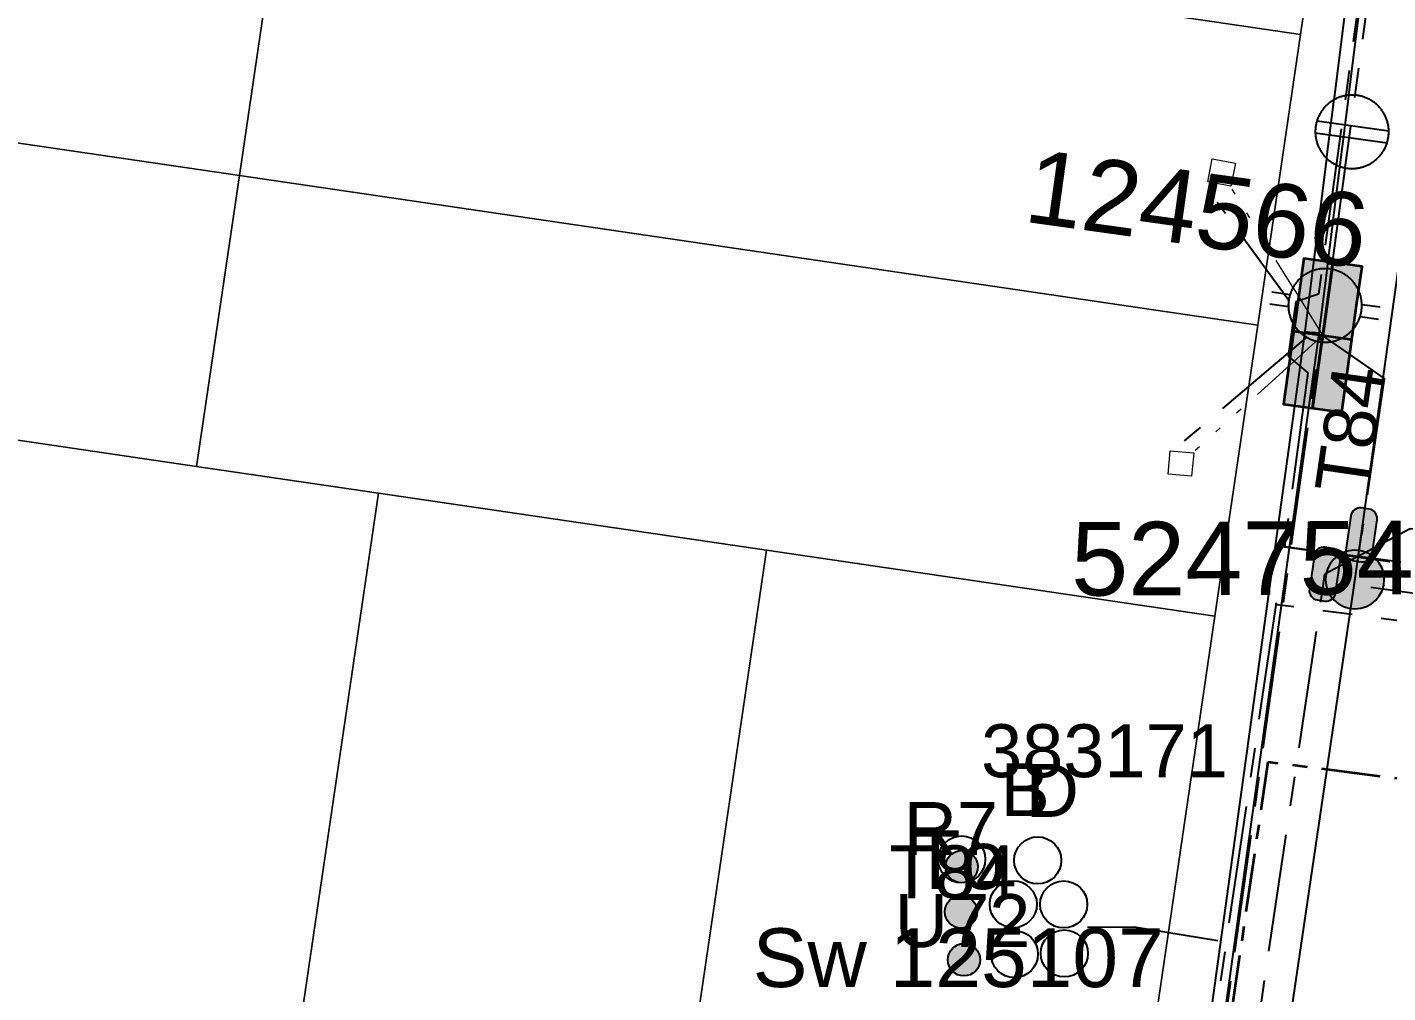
# Model space of a CAD drawing. Header units: metres. Extents: x 302924 to 304532, y 6268290 to 6269135.
# Drawn here: x 304105.78 to 304152.05, y 6268505.46 to 6268538.31 of the extents above; entities that cross this region are included whole.
import ezdxf
from ezdxf.enums import TextEntityAlignment as Align

# ---------------------------------------------------------------- set-up
doc = ezdxf.new("R2010")
doc.units = ezdxf.units.M
doc.linetypes.add('Cable Exist UG', pattern=[7, 4, -1, 1, -1])
doc.linetypes.add('PHANTOMX2', pattern=[6.6, 3, -0.75, 0.2, -0.75, 0.2, -0.75, 0.2, -0.75])
doc.layers.get('0').update_dxf_attribs({"color": 6})
for name, color, linetype, lineweight in [('_User Miscellaneous1', 30, 'Continuous', 13), ('_User Miscellaneous5', 121, 'Continuous', 13), ('_User_HV_Exist', 1, 'Continuous', 35), ('_User_LV_Exist', 5, 'Continuous', 35), ('Cadastre Roads_SP_EXT', 218, 'Continuous', 15), ('Mains_HV_EXT', 13, 'Continuous', 25), ('Mains_LV_EXT', 163, 'Continuous', 25), ('Mains_SL_EXT', 131, 'Continuous', 25), ('Services_SP_EXT', 42, 'PHANTOMX2', 20)]:
    doc.layers.add(name, color=color, linetype=linetype, lineweight=lineweight)
for name, color, linetype in [('Duct_SP_EXT', 30, 'Continuous'), ('Equip_HV_EXT', 7, 'Continuous'), ('Equip_LV_EXT', 7, 'Continuous'), ('SupportsOH_SP_TR_HV_LV_SL_EXT', 7, 'Continuous'), ('SupportsUG_SP_LV_EXT', 7, 'Continuous'), ('Trench_SP_EXT', 7, 'Continuous')]:
    doc.layers.add(name, color=color, linetype=linetype)
doc.styles.add('iecARIAL', font='arial.ttf', dxfattribs={"height": 2})
doc.styles.add('POLE_LABEL', font='arial.ttf', dxfattribs={"height": 2})
doc.styles.get("Standard").update_dxf_attribs({"font": 'arial.ttf'})
doc.linetypes.add('Cable E OH', pattern='A,8,-0.01,["E",Standard,S=1.5,R=30,X=0,Y=-0.9],0', length=8.01)

# ---------------------------------------------------------------- blocks, each defined once
blk = doc.blocks.new('PILLAR_EXT')
blk.add_hatch(color=256).paths.add_polyline_path([(-2.5, 1), (-2.5, -1), (2.5, -1), (2.5, 1)])
for p, q in [((0, 1), (0, -1)), ((-2.5, 0), (2.5, 0))]:
    blk.add_line(p, q)
at = {"ltscale": 10}
blk.add_line((2.5, 0), (-2.5, 0), dxfattribs=at)
blk.add_lwpolyline([(-2.5, -1), (-1.25, -1), (1.25, -1), (2.5, -1), (2.5, 1), (-2.5, 1)], close=True)
at = {"width": 0.9, "flags": 8}
blk.add_attdef('ASSET_NUM', text='', height=2, rotation=90, dxfattribs=at).set_placement((-2, 4), align=Align.MIDDLE_LEFT)
for tag, p, flags in [('OWNED_BY', (0, -0.2), 9), ('STATE', (0, -0.4), 9), ('SUPPORT_TYPE', (0, -0.6), 9), ('USAGE', (0, -0.8), 9), ('LEGEND', (0, -1), 9), ('LOCATION', (0, -1.2), 9), ('NOTES', (0, -1.4), 9), ('STREETNAME', (0, -1.8), 9), ('SUBURB', (0, -2), 1), ('PARENT', (0, -1.6), 9)]:
    blk.add_attdef(tag, p, '', height=0.2, dxfattribs=dict(flags=flags))
blk = doc.blocks.new('DUCT_EXT')
blk.add_circle((0, 0.8), 0.8)
at = {"flags": 1}
blk.add_attdef('Z', (0, 0), '', height=0.2, dxfattribs=at)
at = {"flags": 9}
for tag, p in [('DUCT_CODE', (0, 0)), ('XSECT_TYPE', (0, -0.2)), ('FB_REFERENCE', (0, -0.4)), ('STATE', (0, -0.6)), ('NOTES', (0, -0.8))]:
    blk.add_attdef(tag, text='', height=0.2, dxfattribs=at).set_placement(p, align=Align.MIDDLE_LEFT)
blk = doc.blocks.new('CCP_EXT')
at = {"flags": 9}
for tag, p in [('OWNED_BY', (0, -1)), ('USAGE', (0, -1.2)), ('LEGEND', (0, -1.4)), ('STATE', (0, -1.8)), ('LIFE_SUPPORT', (0, -1.6)), ('NOTES', (0, -2))]:
    blk.add_attdef(tag, text='', height=0.2, dxfattribs=at).set_placement(p, align=Align.MIDDLE_LEFT)
at = {"transparency": 33554687}
blk.add_wipeout([(0, 0.566), (0.566, 0), (0, -0.566), (-0.566, 0)], dxfattribs=at)
blk.add_lwpolyline([(-0.566, 0), (0, 0.566), (0.566, 0), (0, -0.566), (-0.566, 0)])
at = {"flags": 1}
blk.add_attdef('Z', (0, 0), '', height=0.2, dxfattribs=at)
at = {"flags": 9}
for tag, p in [('CCP_TYPE', (0, 0)), ('CONSTRUCTED_VOLTAGE', (0, -0.2)), ('NO_PHASES', (0, -0.4)), ('OPERATING_VOLTAGE', (0, -0.6)), ('ORIENTATION', (0, -0.8))]:
    blk.add_attdef(tag, text='', height=0.2, dxfattribs=at).set_placement(p, align=Align.MIDDLE_LEFT)
blk = doc.blocks.new('POLE_EXT')
blk.add_hatch(color=256).paths.add_polyline_path([(-1, 0, 1), (1, 0, 1)])
blk.add_lwpolyline([(-1, 0, 1), (1, 0, 1)], format="xyb", close=True)
at = {"flags": 8}
blk.add_attdef('pNumber', text='', height=2, dxfattribs=at).set_placement((2.5, 2.5), align=Align.MIDDLE_CENTER)
at = {"style": 'POLE_LABEL', "flags": 9}
for tag, p in [('STRUCTURE_PLANT_NUMBER', (1.355, 0.028)), ('STREET_CODE', (1.355, -0.2))]:
    blk.add_attdef(tag, text='', height=0.2, dxfattribs=at).set_placement(p, align=Align.MIDDLE_LEFT)
at = {"flags": 9}
for tag, p in [('OWNED_BY', (1.355, -0.4)), ('SPECIAL_USE', (1.355, -0.8)), ('STATE', (1.355, -1)), ('PARENT', (1.355, -0.6)), ('cLV', (1.355, -1.4)), ('USAGE', (1.355, -1.2)), ('hDepth', (1.355, -1.6)), ('hDia', (1.355, -1.8)), ('cHV', (1.355, -2)), ('LBRACKET', (1.355, -2.2)), ('LExisting', (1.355, -2.4)), ('LANTNUMBER', (1.355, -2.6)), ('LOther', (1.355, -2.8)), ('LRemove', (1.355, -3)), ('LEGEND', (1.355, -3.2)), ('cLinedev', (1.355, -3.4)), ('pExisting', (1.355, -3.8)), ('LOCATION', (1.355, -3.6)), ('PFNUMBER', (1.355, -4)), ('NEWPFNUMBER', (1.355, -4.2)), ('pFooting', (1.355, -4.4)), ('pNew', (1.355, -4.6)), ('pRelocate', (1.355, -5)), ('pRemove', (1.355, -5.2)), ('pReplace', (1.355, -5.4)), ('pStay', (1.355, -5.6)), ('cspan', (1.355, -6)), ('pType', (1.355, -5.8)), ('STREETNAME', (1.355, -6.2)), ('SUBURB', (1.355, -6.4)), ('OPERATED_BY', (1.355, -7.014)), ('NOTES', (1.355, -6.6)), ('MAINTAINED_BY', (1.355, -6.814))]:
    blk.add_attdef(tag, text='', height=0.2, dxfattribs=at).set_placement(p, align=Align.MIDDLE_LEFT)
at = {"flags": 1}
blk.add_attdef('Z', (1.355, -7.328), '', height=0.2, dxfattribs=at)
blk = doc.blocks.new('HV_STJ_EXT')
h = blk.add_hatch(color=256)
edge = h.paths.add_edge_path()
edge.add_ellipse((-0.586, 0.131), major_axis=(0.226, 0.226), ratio=1, start_angle=45, end_angle=135)
edge.add_line((-0.906, 0.131), (-0.906, -0.131))
edge.add_ellipse((-0.586, -0.131), major_axis=(0.226, 0.226), ratio=1, start_angle=135, end_angle=225)
edge.add_line((-0.586, -0.451), (0.586, -0.451))
edge.add_ellipse((0.586, -0.131), major_axis=(-0.226, 0.226), ratio=1, start_angle=135, end_angle=225)
edge.add_line((0.906, -0.131), (0.906, 0.131))
edge.add_ellipse((0.586, 0.131), major_axis=(-0.226, 0.226), ratio=1, start_angle=225, end_angle=315)
edge.add_line((0.586, 0.451), (-0.586, 0.451))
blk.add_lwpolyline([(-0.906, 0.131), (-0.906, -0.131, 0.414214), (-0.586, -0.451), (0.586, -0.451, 0.414214), (0.906, -0.131), (0.906, 0.131, 0.414214), (0.586, 0.451), (-0.586, 0.451, 0.414214)], format="xyb", close=True)
for tag, flags, p in [('ORIENTATION', 9, (1.5, 0)), ('USAGE', 9, (1.5, -0.2)), ('LEGEND', 9, (1.5, -0.4)), ('Z', 1, (1.5, -0.8)), ('NOTES', 9, (1.5, -0.6))]:
    blk.add_attdef(tag, text='', height=0.2, dxfattribs=dict(flags=flags)).set_placement(p, align=Align.MIDDLE_LEFT)
blk = doc.blocks.new('LV_STJ_EXT')
h = blk.add_hatch(color=256)
edge = h.paths.add_edge_path()
edge.add_ellipse((-0.586, 0.131), major_axis=(0.226, 0.226), ratio=1, start_angle=45, end_angle=135)
edge.add_line((-0.906, 0.131), (-0.906, -0.131))
edge.add_ellipse((-0.586, -0.131), major_axis=(0.226, 0.226), ratio=1, start_angle=135, end_angle=225)
edge.add_line((-0.586, -0.451), (0.586, -0.451))
edge.add_ellipse((0.586, -0.131), major_axis=(-0.226, 0.226), ratio=1, start_angle=135, end_angle=225)
edge.add_line((0.906, -0.131), (0.906, 0.131))
edge.add_ellipse((0.586, 0.131), major_axis=(-0.226, 0.226), ratio=1, start_angle=225, end_angle=315)
edge.add_line((0.586, 0.451), (-0.586, 0.451))
blk.add_lwpolyline([(-0.906, 0.131), (-0.906, -0.131, 0.414214), (-0.586, -0.451), (0.586, -0.451, 0.414214), (0.906, -0.131), (0.906, 0.131, 0.414214), (0.586, 0.451), (-0.586, 0.451, 0.414214)], format="xyb", close=True)
at = {"flags": 1}
blk.add_attdef('Z', (0, 0), '', height=0.2, dxfattribs=at)
at = {"flags": 9}
for tag, p in [('ORIENTATION', (0, 0)), ('USAGE', (0, -0.2)), ('LEGEND', (0, -0.4)), ('NOTES', (0, -0.6))]:
    blk.add_attdef(tag, text='', height=0.2, dxfattribs=at).set_placement(p, align=Align.MIDDLE_LEFT)
blk = doc.blocks.new('LV_UG_LINKS_OPEN_EXT')
at = {"layer": 'Equip_LV_EXT'}
for tag, height, flags, p in [('ACTUAL_STATUS', 0.167, 9, (3.167, -1.667)), ('CONSTRUCTED_VOLTAGE', 0.167, 9, (3.167, -1.833)), ('NO_PHASES', 0.167, 9, (3.167, -2)), ('OPERATING_VOLTAGE', 0.2, 9, (3, -2.6)), ('ORIENTATION', 0.2, 9, (3, -2.8)), ('STATE', 0.2, 9, (3, -3)), ('SWITCH_TYPE', 0.2, 9, (3, -3.2)), ('OWNED_BY', 0.2, 9, (3, -3.8)), ('USAGE', 0.2, 9, (3, -3.4)), ('NOTES', 0.2, 9, (3, -3.6)), ('OPERATED_BY', 0.2, 9, (3, -4)), ('MAINTAINED_BY', 0.2, 9, (3, -4.2)), ('TYPE', 0.2, 9, (3, -4.6)), ('NUMBER_OF_PHASES', 0.2, 9, (3, -4.4)), ('Z', 0.2, 1, (3, -4.8))]:
    blk.add_attdef(tag, text='', height=height, dxfattribs=dict(at, flags=flags)).set_placement(p, align=Align.MIDDLE_LEFT)
at = {"transparency": 33554687}
blk.add_wipeout([(4, 1.25), (3.969, 1.25), (3.939, 1.248), (3.908, 1.247), (3.877, 1.244), (3.847, 1.241), (3.817, 1.236), (3.786, 1.232), (3.756, 1.226), (3.726, 1.22), (3.696, 1.213), (3.667, 1.205), (3.637, 1.196), (3.608, 1.187), (3.579, 1.177), (3.55, 1.166), (3.522, 1.155), (3.493, 1.143), (3.466, 1.13), (3.438, 1.117), (3.411, 1.102), (3.384, 1.088), (3.357, 1.072), (3.331, 1.056), (3.306, 1.039), (3.28, 1.022), (3.255, 1.004), (3.231, 0.985), (3.207, 0.966), (3.184, 0.947), (3.161, 0.926), (3.138, 0.905), (3.116, 0.884), (3.095, 0.862), (3.074, 0.839), (3.053, 0.816), (3.034, 0.793), (3.015, 0.769), (2.996, 0.745), (2.978, 0.72), (2.961, 0.694), (2.944, 0.669), (2.928, 0.643), (2.912, 0.616), (2.898, 0.589), (2.883, 0.562), (2.87, 0.534), (2.857, 0.507), (2.845, 0.478), (2.834, 0.45), (2.823, 0.421), (2.813, 0.392), (2.804, 0.363), (2.795, 0.333), (2.787, 0.304), (2.78, 0.274), (2.774, 0.244), (2.768, 0.214), (2.764, 0.183), (2.759, 0.153), (2.756, 0.123), (2.753, 0.092), (2.752, 0.061), (2.75, 0.031), (2.75, 0), (2.75, -0.031), (2.752, -0.061), (2.753, -0.092), (2.756, -0.123), (2.759, -0.153), (2.764, -0.183), (2.768, -0.214), (2.774, -0.244), (2.78, -0.274), (2.787, -0.304), (2.795, -0.333), (2.804, -0.363), (2.813, -0.392), (2.823, -0.421), (2.834, -0.45), (2.845, -0.478), (2.857, -0.507), (2.87, -0.534), (2.883, -0.562), (2.898, -0.589), (2.912, -0.616), (2.928, -0.643), (2.944, -0.669), (2.961, -0.694), (2.978, -0.72), (2.996, -0.745), (3.015, -0.769), (3.034, -0.793), (3.053, -0.816), (3.074, -0.839), (3.095, -0.862), (3.116, -0.884), (3.138, -0.905), (3.161, -0.926), (3.184, -0.947), (3.207, -0.966), (3.231, -0.985), (3.255, -1.004), (3.28, -1.022), (3.306, -1.039), (3.331, -1.056), (3.357, -1.072), (3.384, -1.088), (3.411, -1.102), (3.438, -1.117), (3.466, -1.13), (3.493, -1.143), (3.522, -1.155), (3.55, -1.166), (3.579, -1.177), (3.608, -1.187), (3.637, -1.196), (3.667, -1.205), (3.696, -1.213), (3.726, -1.22), (3.756, -1.226), (3.786, -1.232), (3.817, -1.236), (3.847, -1.241), (3.877, -1.244), (3.908, -1.247), (3.939, -1.248), (3.969, -1.25), (4, -1.25), (4.031, -1.25), (4.061, -1.248), (4.092, -1.247), (4.123, -1.244), (4.153, -1.241), (4.183, -1.236), (4.214, -1.232), (4.244, -1.226), (4.274, -1.22), (4.304, -1.213), (4.333, -1.205), (4.363, -1.196), (4.392, -1.187), (4.421, -1.177), (4.45, -1.166), (4.478, -1.155), (4.507, -1.143), (4.534, -1.13), (4.562, -1.117), (4.589, -1.102), (4.616, -1.088), (4.643, -1.072), (4.669, -1.056), (4.694, -1.039), (4.72, -1.022), (4.745, -1.004), (4.769, -0.985), (4.793, -0.966), (4.816, -0.947), (4.839, -0.926), (4.862, -0.905), (4.884, -0.884), (4.905, -0.862), (4.926, -0.839), (4.947, -0.816), (4.966, -0.793), (4.985, -0.769), (5.004, -0.745), (5.022, -0.72), (5.039, -0.694), (5.056, -0.669), (5.072, -0.643), (5.088, -0.616), (5.102, -0.589), (5.117, -0.562), (5.13, -0.534), (5.143, -0.507), (5.155, -0.478), (5.166, -0.45), (5.177, -0.421), (5.187, -0.392), (5.196, -0.363), (5.205, -0.333), (5.213, -0.304), (5.22, -0.274), (5.226, -0.244), (5.232, -0.214), (5.236, -0.183), (5.241, -0.153), (5.244, -0.123), (5.247, -0.092), (5.248, -0.061), (5.25, -0.031), (5.25, 0), (5.25, 0.031), (5.248, 0.061), (5.247, 0.092), (5.244, 0.123), (5.241, 0.153), (5.236, 0.183), (5.232, 0.214), (5.226, 0.244), (5.22, 0.274), (5.213, 0.304), (5.205, 0.333), (5.196, 0.363), (5.187, 0.392), (5.177, 0.421), (5.166, 0.45), (5.155, 0.478), (5.143, 0.507), (5.13, 0.534), (5.117, 0.562), (5.102, 0.589), (5.088, 0.616), (5.072, 0.643), (5.056, 0.669), (5.039, 0.694), (5.022, 0.72), (5.004, 0.745), (4.985, 0.769), (4.966, 0.793), (4.947, 0.816), (4.926, 0.839), (4.905, 0.862), (4.884, 0.884), (4.862, 0.905), (4.839, 0.926), (4.816, 0.947), (4.793, 0.966), (4.769, 0.985), (4.745, 1.004), (4.72, 1.022), (4.694, 1.039), (4.669, 1.056), (4.643, 1.072), (4.616, 1.088), (4.589, 1.102), (4.562, 1.117), (4.534, 1.13), (4.507, 1.143), (4.478, 1.155), (4.45, 1.166), (4.421, 1.177), (4.392, 1.187), (4.363, 1.196), (4.333, 1.205), (4.304, 1.213), (4.274, 1.22), (4.244, 1.226), (4.214, 1.232), (4.183, 1.236), (4.153, 1.241), (4.123, 1.244), (4.092, 1.247), (4.061, 1.248), (4.031, 1.25)], dxfattribs=at).dxf.layer = 'Equip_LV_EXT'
at = {"layer": 'Equip_LV_EXT'}
for p, q in [((3.792, 1.863), (3.792, 1.232)), ((4.208, 1.863), (4.208, 1.232)), ((3.792, -1.232), (3.792, -1.863)), ((4.208, -1.232), (4.208, -1.863))]:
    blk.add_line(p, q, dxfattribs=at)
at = {"layer": 'Equip_LV_EXT', "flags": 128}
blk.add_lwpolyline([(4, 1.25), (3.969, 1.25), (3.939, 1.248), (3.908, 1.247), (3.877, 1.244), (3.847, 1.241), (3.817, 1.236), (3.786, 1.232), (3.756, 1.226), (3.726, 1.22), (3.696, 1.213), (3.667, 1.205), (3.637, 1.196), (3.608, 1.187), (3.579, 1.177), (3.55, 1.166), (3.522, 1.155), (3.493, 1.143), (3.466, 1.13), (3.438, 1.117), (3.411, 1.102), (3.384, 1.088), (3.357, 1.072), (3.331, 1.056), (3.306, 1.039), (3.28, 1.022), (3.255, 1.004), (3.231, 0.985), (3.207, 0.966), (3.184, 0.947), (3.161, 0.926), (3.138, 0.905), (3.116, 0.884), (3.095, 0.862), (3.074, 0.839), (3.053, 0.816), (3.034, 0.793), (3.015, 0.769), (2.996, 0.745), (2.978, 0.72), (2.961, 0.694), (2.944, 0.669), (2.928, 0.643), (2.912, 0.616), (2.898, 0.589), (2.883, 0.562), (2.87, 0.534), (2.857, 0.507), (2.845, 0.478), (2.834, 0.45), (2.823, 0.421), (2.813, 0.392), (2.804, 0.363), (2.795, 0.333), (2.787, 0.304), (2.78, 0.274), (2.774, 0.244), (2.768, 0.214), (2.764, 0.183), (2.759, 0.153), (2.756, 0.123), (2.753, 0.092), (2.752, 0.061), (2.75, 0.031), (2.75, 0), (2.75, -0.031), (2.752, -0.061), (2.753, -0.092), (2.756, -0.123), (2.759, -0.153), (2.764, -0.183), (2.768, -0.214), (2.774, -0.244), (2.78, -0.274), (2.787, -0.304), (2.795, -0.333), (2.804, -0.363), (2.813, -0.392), (2.823, -0.421), (2.834, -0.45), (2.845, -0.478), (2.857, -0.507), (2.87, -0.534), (2.883, -0.562), (2.898, -0.589), (2.912, -0.616), (2.928, -0.643), (2.944, -0.669), (2.961, -0.694), (2.978, -0.72), (2.996, -0.745), (3.015, -0.769), (3.034, -0.793), (3.053, -0.816), (3.074, -0.839), (3.095, -0.862), (3.116, -0.884), (3.138, -0.905), (3.161, -0.926), (3.184, -0.947), (3.207, -0.966), (3.231, -0.985), (3.255, -1.004), (3.28, -1.022), (3.306, -1.039), (3.331, -1.056), (3.357, -1.072), (3.384, -1.088), (3.411, -1.102), (3.438, -1.117), (3.466, -1.13), (3.493, -1.143), (3.522, -1.155), (3.55, -1.166), (3.579, -1.177), (3.608, -1.187), (3.637, -1.196), (3.667, -1.205), (3.696, -1.213), (3.726, -1.22), (3.756, -1.226), (3.786, -1.232), (3.817, -1.236), (3.847, -1.241), (3.877, -1.244), (3.908, -1.247), (3.939, -1.248), (3.969, -1.25), (4, -1.25), (4.031, -1.25), (4.061, -1.248), (4.092, -1.247), (4.123, -1.244), (4.153, -1.241), (4.183, -1.236), (4.214, -1.232), (4.244, -1.226), (4.274, -1.22), (4.304, -1.213), (4.333, -1.205), (4.363, -1.196), (4.392, -1.187), (4.421, -1.177), (4.45, -1.166), (4.478, -1.155), (4.507, -1.143), (4.534, -1.13), (4.562, -1.117), (4.589, -1.102), (4.616, -1.088), (4.643, -1.072), (4.669, -1.056), (4.694, -1.039), (4.72, -1.022), (4.745, -1.004), (4.769, -0.985), (4.793, -0.966), (4.816, -0.947), (4.839, -0.926), (4.862, -0.905), (4.884, -0.884), (4.905, -0.862), (4.926, -0.839), (4.947, -0.816), (4.966, -0.793), (4.985, -0.769), (5.004, -0.745), (5.022, -0.72), (5.039, -0.694), (5.056, -0.669), (5.072, -0.643), (5.088, -0.616), (5.102, -0.589), (5.117, -0.562), (5.13, -0.534), (5.143, -0.507), (5.155, -0.478), (5.166, -0.45), (5.177, -0.421), (5.187, -0.392), (5.196, -0.363), (5.205, -0.333), (5.213, -0.304), (5.22, -0.274), (5.226, -0.244), (5.232, -0.214), (5.236, -0.183), (5.241, -0.153), (5.244, -0.123), (5.247, -0.092), (5.248, -0.061), (5.25, -0.031), (5.25, 0), (5.25, 0.031), (5.248, 0.061), (5.247, 0.092), (5.244, 0.123), (5.241, 0.153), (5.236, 0.183), (5.232, 0.214), (5.226, 0.244), (5.22, 0.274), (5.213, 0.304), (5.205, 0.333), (5.196, 0.363), (5.187, 0.392), (5.177, 0.421), (5.166, 0.45), (5.155, 0.478), (5.143, 0.507), (5.13, 0.534), (5.117, 0.562), (5.102, 0.589), (5.088, 0.616), (5.072, 0.643), (5.056, 0.669), (5.039, 0.694), (5.022, 0.72), (5.004, 0.745), (4.985, 0.769), (4.966, 0.793), (4.947, 0.816), (4.926, 0.839), (4.905, 0.862), (4.884, 0.884), (4.862, 0.905), (4.839, 0.926), (4.816, 0.947), (4.793, 0.966), (4.769, 0.985), (4.745, 1.004), (4.72, 1.022), (4.694, 1.039), (4.669, 1.056), (4.643, 1.072), (4.616, 1.088), (4.589, 1.102), (4.562, 1.117), (4.534, 1.13), (4.507, 1.143), (4.478, 1.155), (4.45, 1.166), (4.421, 1.177), (4.392, 1.187), (4.363, 1.196), (4.333, 1.205), (4.304, 1.213), (4.274, 1.22), (4.244, 1.226), (4.214, 1.232), (4.183, 1.236), (4.153, 1.241), (4.123, 1.244), (4.092, 1.247), (4.061, 1.248), (4.031, 1.25)], close=True, dxfattribs=at)
blk = doc.blocks.new('LV_UG_LINKS_CLOSED_EXT')
at = {"layer": 'Equip_LV_EXT'}
for tag, flags, p in [('ACTUAL_STATUS', 9, (3, -2)), ('CONSTRUCTED_VOLTAGE', 9, (3, -2.2)), ('NO_PHASES', 9, (3, -2.4)), ('OPERATING_VOLTAGE', 9, (3, -2.6)), ('ORIENTATION', 9, (3, -2.8)), ('STATE', 9, (3, -3)), ('SWITCH_TYPE', 9, (3, -3.2)), ('OWNED_BY', 9, (3, -3.8)), ('USAGE', 9, (3, -3.4)), ('NOTES', 9, (3, -3.6)), ('OPERATED_BY', 9, (3, -4)), ('MAINTAINED_BY', 9, (3, -4.2)), ('TYPE', 9, (3, -4.6)), ('NUMBER_OF_PHASES', 9, (3, -4.4)), ('Z', 1, (3, -4.8))]:
    blk.add_attdef(tag, text='', height=0.2, dxfattribs=dict(at, flags=flags)).set_placement(p, align=Align.MIDDLE_LEFT)
at = {"transparency": 33554687}
blk.add_wipeout([(4, 1.25), (3.969, 1.25), (3.939, 1.248), (3.908, 1.247), (3.877, 1.244), (3.847, 1.241), (3.817, 1.236), (3.786, 1.232), (3.756, 1.226), (3.726, 1.22), (3.696, 1.213), (3.667, 1.205), (3.637, 1.196), (3.608, 1.187), (3.579, 1.177), (3.55, 1.166), (3.522, 1.155), (3.493, 1.143), (3.466, 1.13), (3.438, 1.117), (3.411, 1.102), (3.384, 1.088), (3.357, 1.072), (3.331, 1.056), (3.306, 1.039), (3.28, 1.022), (3.255, 1.004), (3.231, 0.985), (3.207, 0.966), (3.184, 0.947), (3.161, 0.926), (3.138, 0.905), (3.116, 0.884), (3.095, 0.862), (3.074, 0.839), (3.053, 0.816), (3.034, 0.793), (3.015, 0.769), (2.996, 0.745), (2.978, 0.72), (2.961, 0.694), (2.944, 0.669), (2.928, 0.643), (2.912, 0.616), (2.898, 0.589), (2.883, 0.562), (2.87, 0.534), (2.857, 0.507), (2.845, 0.478), (2.834, 0.45), (2.823, 0.421), (2.813, 0.392), (2.804, 0.363), (2.795, 0.333), (2.787, 0.304), (2.78, 0.274), (2.774, 0.244), (2.768, 0.214), (2.764, 0.183), (2.759, 0.153), (2.756, 0.123), (2.753, 0.092), (2.752, 0.061), (2.75, 0.031), (2.75, 0), (2.75, -0.031), (2.752, -0.061), (2.753, -0.092), (2.756, -0.123), (2.759, -0.153), (2.764, -0.183), (2.768, -0.214), (2.774, -0.244), (2.78, -0.274), (2.787, -0.304), (2.795, -0.333), (2.804, -0.363), (2.813, -0.392), (2.823, -0.421), (2.834, -0.45), (2.845, -0.478), (2.857, -0.507), (2.87, -0.534), (2.883, -0.562), (2.898, -0.589), (2.912, -0.616), (2.928, -0.643), (2.944, -0.669), (2.961, -0.694), (2.978, -0.72), (2.996, -0.745), (3.015, -0.769), (3.034, -0.793), (3.053, -0.816), (3.074, -0.839), (3.095, -0.862), (3.116, -0.884), (3.138, -0.905), (3.161, -0.926), (3.184, -0.947), (3.207, -0.966), (3.231, -0.985), (3.255, -1.004), (3.28, -1.022), (3.306, -1.039), (3.331, -1.056), (3.357, -1.072), (3.384, -1.088), (3.411, -1.102), (3.438, -1.117), (3.466, -1.13), (3.493, -1.143), (3.522, -1.155), (3.55, -1.166), (3.579, -1.177), (3.608, -1.187), (3.637, -1.196), (3.667, -1.205), (3.696, -1.213), (3.726, -1.22), (3.756, -1.226), (3.786, -1.232), (3.817, -1.236), (3.847, -1.241), (3.877, -1.244), (3.908, -1.247), (3.939, -1.248), (3.969, -1.25), (4, -1.25), (4.031, -1.25), (4.061, -1.248), (4.092, -1.247), (4.123, -1.244), (4.153, -1.241), (4.183, -1.236), (4.214, -1.232), (4.244, -1.226), (4.274, -1.22), (4.304, -1.213), (4.333, -1.205), (4.363, -1.196), (4.392, -1.187), (4.421, -1.177), (4.45, -1.166), (4.478, -1.155), (4.507, -1.143), (4.534, -1.13), (4.562, -1.117), (4.589, -1.102), (4.616, -1.088), (4.643, -1.072), (4.669, -1.056), (4.694, -1.039), (4.72, -1.022), (4.745, -1.004), (4.769, -0.985), (4.793, -0.966), (4.816, -0.947), (4.839, -0.926), (4.862, -0.905), (4.884, -0.884), (4.905, -0.862), (4.926, -0.839), (4.947, -0.816), (4.966, -0.793), (4.985, -0.769), (5.004, -0.745), (5.022, -0.72), (5.039, -0.694), (5.056, -0.669), (5.072, -0.643), (5.088, -0.616), (5.102, -0.589), (5.117, -0.562), (5.13, -0.534), (5.143, -0.507), (5.155, -0.478), (5.166, -0.45), (5.177, -0.421), (5.187, -0.392), (5.196, -0.363), (5.205, -0.333), (5.213, -0.304), (5.22, -0.274), (5.226, -0.244), (5.232, -0.214), (5.236, -0.183), (5.241, -0.153), (5.244, -0.123), (5.247, -0.092), (5.248, -0.061), (5.25, -0.031), (5.25, 0), (5.25, 0.031), (5.248, 0.061), (5.247, 0.092), (5.244, 0.123), (5.241, 0.153), (5.236, 0.183), (5.232, 0.214), (5.226, 0.244), (5.22, 0.274), (5.213, 0.304), (5.205, 0.333), (5.196, 0.363), (5.187, 0.392), (5.177, 0.421), (5.166, 0.45), (5.155, 0.478), (5.143, 0.507), (5.13, 0.534), (5.117, 0.562), (5.102, 0.589), (5.088, 0.616), (5.072, 0.643), (5.056, 0.669), (5.039, 0.694), (5.022, 0.72), (5.004, 0.745), (4.985, 0.769), (4.966, 0.793), (4.947, 0.816), (4.926, 0.839), (4.905, 0.862), (4.884, 0.884), (4.862, 0.905), (4.839, 0.926), (4.816, 0.947), (4.793, 0.966), (4.769, 0.985), (4.745, 1.004), (4.72, 1.022), (4.694, 1.039), (4.669, 1.056), (4.643, 1.072), (4.616, 1.088), (4.589, 1.102), (4.562, 1.117), (4.534, 1.13), (4.507, 1.143), (4.478, 1.155), (4.45, 1.166), (4.421, 1.177), (4.392, 1.187), (4.363, 1.196), (4.333, 1.205), (4.304, 1.213), (4.274, 1.22), (4.244, 1.226), (4.214, 1.232), (4.183, 1.236), (4.153, 1.241), (4.123, 1.244), (4.092, 1.247), (4.061, 1.248), (4.031, 1.25)], dxfattribs=at).dxf.layer = 'Equip_LV_EXT'
at = {"layer": 'Equip_LV_EXT'}
for p, q in [((3.792, 1.232), (3.792, -1.232)), ((4.208, 1.232), (4.208, -1.232))]:
    blk.add_line(p, q, dxfattribs=at)
at = {"layer": 'Equip_LV_EXT', "flags": 128}
blk.add_lwpolyline([(4, 1.25), (3.969, 1.25), (3.939, 1.248), (3.908, 1.247), (3.877, 1.244), (3.847, 1.241), (3.817, 1.236), (3.786, 1.232), (3.756, 1.226), (3.726, 1.22), (3.696, 1.213), (3.667, 1.205), (3.637, 1.196), (3.608, 1.187), (3.579, 1.177), (3.55, 1.166), (3.522, 1.155), (3.493, 1.143), (3.466, 1.13), (3.438, 1.117), (3.411, 1.102), (3.384, 1.088), (3.357, 1.072), (3.331, 1.056), (3.306, 1.039), (3.28, 1.022), (3.255, 1.004), (3.231, 0.985), (3.207, 0.966), (3.184, 0.947), (3.161, 0.926), (3.138, 0.905), (3.116, 0.884), (3.095, 0.862), (3.074, 0.839), (3.053, 0.816), (3.034, 0.793), (3.015, 0.769), (2.996, 0.745), (2.978, 0.72), (2.961, 0.694), (2.944, 0.669), (2.928, 0.643), (2.912, 0.616), (2.898, 0.589), (2.883, 0.562), (2.87, 0.534), (2.857, 0.507), (2.845, 0.478), (2.834, 0.45), (2.823, 0.421), (2.813, 0.392), (2.804, 0.363), (2.795, 0.333), (2.787, 0.304), (2.78, 0.274), (2.774, 0.244), (2.768, 0.214), (2.764, 0.183), (2.759, 0.153), (2.756, 0.123), (2.753, 0.092), (2.752, 0.061), (2.75, 0.031), (2.75, 0), (2.75, -0.031), (2.752, -0.061), (2.753, -0.092), (2.756, -0.123), (2.759, -0.153), (2.764, -0.183), (2.768, -0.214), (2.774, -0.244), (2.78, -0.274), (2.787, -0.304), (2.795, -0.333), (2.804, -0.363), (2.813, -0.392), (2.823, -0.421), (2.834, -0.45), (2.845, -0.478), (2.857, -0.507), (2.87, -0.534), (2.883, -0.562), (2.898, -0.589), (2.912, -0.616), (2.928, -0.643), (2.944, -0.669), (2.961, -0.694), (2.978, -0.72), (2.996, -0.745), (3.015, -0.769), (3.034, -0.793), (3.053, -0.816), (3.074, -0.839), (3.095, -0.862), (3.116, -0.884), (3.138, -0.905), (3.161, -0.926), (3.184, -0.947), (3.207, -0.966), (3.231, -0.985), (3.255, -1.004), (3.28, -1.022), (3.306, -1.039), (3.331, -1.056), (3.357, -1.072), (3.384, -1.088), (3.411, -1.102), (3.438, -1.117), (3.466, -1.13), (3.493, -1.143), (3.522, -1.155), (3.55, -1.166), (3.579, -1.177), (3.608, -1.187), (3.637, -1.196), (3.667, -1.205), (3.696, -1.213), (3.726, -1.22), (3.756, -1.226), (3.786, -1.232), (3.817, -1.236), (3.847, -1.241), (3.877, -1.244), (3.908, -1.247), (3.939, -1.248), (3.969, -1.25), (4, -1.25), (4.031, -1.25), (4.061, -1.248), (4.092, -1.247), (4.123, -1.244), (4.153, -1.241), (4.183, -1.236), (4.214, -1.232), (4.244, -1.226), (4.274, -1.22), (4.304, -1.213), (4.333, -1.205), (4.363, -1.196), (4.392, -1.187), (4.421, -1.177), (4.45, -1.166), (4.478, -1.155), (4.507, -1.143), (4.534, -1.13), (4.562, -1.117), (4.589, -1.102), (4.616, -1.088), (4.643, -1.072), (4.669, -1.056), (4.694, -1.039), (4.72, -1.022), (4.745, -1.004), (4.769, -0.985), (4.793, -0.966), (4.816, -0.947), (4.839, -0.926), (4.862, -0.905), (4.884, -0.884), (4.905, -0.862), (4.926, -0.839), (4.947, -0.816), (4.966, -0.793), (4.985, -0.769), (5.004, -0.745), (5.022, -0.72), (5.039, -0.694), (5.056, -0.669), (5.072, -0.643), (5.088, -0.616), (5.102, -0.589), (5.117, -0.562), (5.13, -0.534), (5.143, -0.507), (5.155, -0.478), (5.166, -0.45), (5.177, -0.421), (5.187, -0.392), (5.196, -0.363), (5.205, -0.333), (5.213, -0.304), (5.22, -0.274), (5.226, -0.244), (5.232, -0.214), (5.236, -0.183), (5.241, -0.153), (5.244, -0.123), (5.247, -0.092), (5.248, -0.061), (5.25, -0.031), (5.25, 0), (5.25, 0.031), (5.248, 0.061), (5.247, 0.092), (5.244, 0.123), (5.241, 0.153), (5.236, 0.183), (5.232, 0.214), (5.226, 0.244), (5.22, 0.274), (5.213, 0.304), (5.205, 0.333), (5.196, 0.363), (5.187, 0.392), (5.177, 0.421), (5.166, 0.45), (5.155, 0.478), (5.143, 0.507), (5.13, 0.534), (5.117, 0.562), (5.102, 0.589), (5.088, 0.616), (5.072, 0.643), (5.056, 0.669), (5.039, 0.694), (5.022, 0.72), (5.004, 0.745), (4.985, 0.769), (4.966, 0.793), (4.947, 0.816), (4.926, 0.839), (4.905, 0.862), (4.884, 0.884), (4.862, 0.905), (4.839, 0.926), (4.816, 0.947), (4.793, 0.966), (4.769, 0.985), (4.745, 1.004), (4.72, 1.022), (4.694, 1.039), (4.669, 1.056), (4.643, 1.072), (4.616, 1.088), (4.589, 1.102), (4.562, 1.117), (4.534, 1.13), (4.507, 1.143), (4.478, 1.155), (4.45, 1.166), (4.421, 1.177), (4.392, 1.187), (4.363, 1.196), (4.333, 1.205), (4.304, 1.213), (4.274, 1.22), (4.244, 1.226), (4.214, 1.232), (4.183, 1.236), (4.153, 1.241), (4.123, 1.244), (4.092, 1.247), (4.061, 1.248), (4.031, 1.25)], close=True, dxfattribs=at)
blk = doc.blocks.new('CABLE_LARGE_EXT')
h = blk.add_hatch(color=256)
edge = h.paths.add_edge_path()
edge.add_arc((0, 0.55), 0.55, 0, 360)
blk.add_circle((0, 0.55), 0.55)
at = {"flags": 1}
blk.add_attdef('Z', (0, 0), '', height=0.2, dxfattribs=at)
at = {"flags": 9}
for tag, p in [('COND_CODE', (0, 0)), ('STATE', (0, -0.4)), ('FB_REFERENCE', (0, -0.2)), ('XSECT_SIZE', (0, -0.6)), ('NOTES', (0, -0.8))]:
    blk.add_attdef(tag, text='', height=0.2, dxfattribs=at).set_placement(p, align=Align.MIDDLE_LEFT)

msp = doc.modelspace()

# ---------------------------------------------------------------- linework, layer by layer
at = {"layer": '_User Miscellaneous1', "transparency": 33554687}
for p, q in [((304149.2411, 6268527.9562), (304152.0155, 6268550.2297)), ((304149.7174, 6268527.8968), (304152.4915, 6268550.1673)), ((304148.23, 6268520.6675), (304149.2415, 6268527.9595)), ((304148.7054, 6268520.6016), (304149.7169, 6268527.8935)), ((304149.2411, 6268527.9562), (304149.4792, 6268527.9265)), ((304149.2415, 6268527.9595), (304149.4792, 6268527.9265)), ((304149.7169, 6268527.8935), (304149.4792, 6268527.9265)), ((304149.7174, 6268527.8968), (304149.4792, 6268527.9265)), ((304144.2989, 6268492.2193), (304148.23, 6268520.6674)), ((304148.23, 6268520.6675), (304148.4677, 6268520.6346)), ((304148.23, 6268520.6674), (304148.4677, 6268520.6346)), ((304148.7054, 6268520.6017), (304148.4677, 6268520.6346)), ((304148.7054, 6268520.6016), (304148.4677, 6268520.6346)), ((304144.7744, 6268492.1536), (304148.7054, 6268520.6017))]:
    msp.add_line(p, q, dxfattribs=at)
at = {"layer": '_User Miscellaneous5', "linetype": 'Continuous', "transparency": 33554597}
for points in [[(304150.8989, 6268550.4325), (304116.2691, 6268555.5215), (304114.4509, 6268543.153), (304149.0816, 6268538.064), (304150.8989, 6268550.4325)], [(304114.4509, 6268543.153), (304079.8211, 6268548.2419), (304078.3671, 6268538.3472), (304112.997, 6268533.2584), (304114.4509, 6268543.153)], [(304149.0816, 6268538.064), (304114.4509, 6268543.153), (304112.997, 6268533.2584), (304147.6276, 6268528.1694), (304149.0816, 6268538.064)], [(304112.997, 6268533.2584), (304078.3671, 6268538.3472), (304076.9133, 6268528.4517), (304092.1655, 6268526.2111), (304104.533, 6268524.3937), (304111.543, 6268523.3638), (304112.997, 6268533.2584)], [(304147.6276, 6268528.1694), (304112.997, 6268533.2584), (304111.543, 6268523.3638), (304117.7276, 6268522.4551), (304130.9213, 6268520.5165), (304146.1736, 6268518.2749), (304147.6276, 6268528.1694)], [(304117.7276, 6268522.4551), (304111.543, 6268523.3638), (304104.533, 6268524.3937), (304100.172, 6268494.7099), (304113.3658, 6268492.7713), (304117.7276, 6268522.4551)], [(304130.9213, 6268520.5165), (304117.7276, 6268522.4551), (304113.3658, 6268492.7713), (304126.5595, 6268490.8326), (304130.9213, 6268520.5165)], [(304142.5382, 6268493.5388), (304146.1736, 6268518.2749), (304130.9213, 6268520.5165), (304126.5595, 6268490.8326), (304136.8643, 6268489.3192), (304142.5382, 6268493.5388)]]:
    msp.add_lwpolyline(points, close=True, dxfattribs=at)
at = {"layer": 'Duct_SP_EXT'}
for p, q in [((304144.2989, 6268492.2193), (304148.23, 6268520.6674)), ((304148.23, 6268520.6675), (304148.4677, 6268520.6346)), ((304148.23, 6268520.6674), (304148.4677, 6268520.6346)), ((304148.7054, 6268520.6017), (304148.4677, 6268520.6346)), ((304148.7054, 6268520.6016), (304148.4677, 6268520.6346)), ((304144.7744, 6268492.1536), (304148.7054, 6268520.6017))]:
    msp.add_line(p, q, dxfattribs=at)
msp.add_lwpolyline([(304141.8429, 6268507.6983), (304143.4247, 6268507.7), (304146.2745, 6268507.2389)], dxfattribs=at)
at = {"layer": 'Mains_HV_EXT', "linetype": 'Cable Exist UG'}
msp.add_lwpolyline([(304064.205, 6268426.6078), (304062.3219, 6268426.5892), (304056.9697, 6268427.2234), (304056.9697, 6268427.2234), (304059.175, 6268441.9758), (304061.1862, 6268454.0996), (304064.851, 6268480.7739), (304073.8524, 6268487.4638), (304086.4648, 6268485.6091), (304124.6989, 6268479.9951), (304137.311, 6268478.1402), (304143.6158, 6268477.3204), (304145.9539, 6268493.0258), (304145.9539, 6268493.0258), (304149.9131, 6268519.7032)], dxfattribs=at)
at = {"layer": 'Mains_HV_EXT', "linetype": 'Cable E OH'}
msp.add_lwpolyline([(304136.6494, 6268422.4761), (304150.944, 6268519.5441)], dxfattribs=at)
at = {"layer": 'Mains_SL_EXT', "linetype": 'Cable Exist UG'}
msp.add_lwpolyline([(304162.8485, 6268507.2478), (304161.5223, 6268508.5404), (304161.5223, 6268508.5404), (304162.7305, 6268516.7624), (304148.272, 6268518.6626), (304148.2534, 6268518.7288), (304148.2534, 6268518.7288), (304143.4681, 6268486.2812), (304140.8859, 6268468.6325), (304155.1715, 6268465.9413), (304156.7203, 6268464.6463)], dxfattribs=at)
at = {"layer": 'Trench_SP_EXT', "linetype": 'Cable Exist UG'}
for points in [[(304149.4792, 6268527.9265), (304146.2512, 6268532.3483)], [(304152.1176, 6268520.127), (304148.4677, 6268520.6346)]]:
    msp.add_lwpolyline(points, dxfattribs=at)

# ---------------------------------------------------------------- block references
at = {"layer": 'Duct_SP_EXT'}
for name, p in [('DUCT_EXT', (304137.5609, 6268509.1998)), ('DUCT_EXT', (304140.1449, 6268509.1664)), ('CABLE_LARGE_EXT', (304137.5609, 6268509.1998)), ('DUCT_EXT', (304139.315, 6268507.6715)), ('CABLE_LARGE_EXT', (304137.5361, 6268507.6659)), ('CABLE_LARGE_EXT', (304137.6361, 6268506.0344))]:
    msp.add_blockref(name, p, dxfattribs=at)
for p, rotation in [((304141.0282, 6268507.6692), 359.9395987049994), ((304139.3525, 6268505.9787), 0.03922289797733924), ((304141.0509, 6268506.001), 0.03922289797733924)]:
    msp.add_blockref('DUCT_EXT', p, dxfattribs=dict(at, rotation=rotation))
at = {"layer": 'Equip_HV_EXT', "rotation": 261.644119750018}
msp.add_blockref('HV_STJ_EXT', (304149.9131, 6268519.7032), dxfattribs=at)
at = {"layer": 'Equip_LV_EXT', "rotation": 81.70031288427765}
msp.add_blockref('LV_STJ_EXT', (304151.1547, 6268521.0386), dxfattribs=at)
at = {"layer": 'SupportsOH_SP_TR_HV_LV_SL_EXT'}
ref = msp.add_blockref('POLE_EXT', (304150.9315, 6268519.5196), dxfattribs=at)
ref.add_attrib('ASSET_NUM', '524754', dxfattribs={"layer": '0', "height": 2.5, "rotation": 0.24062, "style": 'POLE_LABEL'}).set_placement((304152.9315, 6268520.2696), align=Align.MIDDLE_RIGHT)
at = {"layer": 'SupportsUG_SP_LV_EXT'}
ref = msp.add_blockref('PILLAR_EXT', (304149.8392, 6268527.8277), dxfattribs=dict(at, rotation=82.0582704884799))
ref.add_attrib('ASSET_NUM', '124566', dxfattribs={"layer": '0', "height": 2.5, "rotation": 352.05827, "style": 'iecARIAL'}).set_placement((304151.3392, 6268531.3277), align=Align.MIDDLE_RIGHT)

# ---------------------------------------------------------------- texts
at = {"layer": '_User_HV_Exist', "insert": (304137.4417, 6268506.3543), "char_height": 2, "attachment_point": 5}
msp.add_mtext('To\\PSw 125107\\P(PMS 32734)', dxfattribs=at)
at = {"layer": 'Duct_SP_EXT'}
for s, p in [('383171', (304138.2197, 6268512.7965)), ('B', (304138.8789, 6268511.4725)), ('D', (304139.7321, 6268511.4462)), ('R7', (304135.585, 6268510.1482)), ('T84', (304135.0964, 6268508.6778)), ('U72', (304135.283, 6268507.0169))]:
    msp.add_text(s, height=1.8, dxfattribs=at).set_placement(p)
at = {"layer": 'Mains_LV_EXT'}
msp.add_text('T84', height=1.8, rotation=81.70031, dxfattribs=at).set_placement((304151.3433, 6268522.3551))

# ---------------------------------------------------------------- next in the draw order: block references
at = {"layer": 'Services_SP_EXT'}
for p, rotation in [((304146.3997, 6268533.3667), 304.0582706189471), ((304145.0156, 6268523.4643), 40.05827047704076)]:
    msp.add_blockref('CCP_EXT', p, dxfattribs=dict(at, rotation=rotation))

# ---------------------------------------------------------------- next in the draw order: linework, layer by layer
at = {"layer": 'Cadastre Roads_SP_EXT', "linetype": 'Continuous'}
msp.add_lwpolyline([(304170.9213, 6268548.4069), (304174.4075, 6268572.1543), (304154.8977, 6268577.6425), (304153.0804, 6268565.2739), (304150.8989, 6268550.4326), (304149.0816, 6268538.064), (304147.6276, 6268528.1695), (304146.1736, 6268518.2748), (304142.5382, 6268493.5388), (304162.1691, 6268488.7851), (304170.9213, 6268548.4069)], close=True, dxfattribs=at)
at = {"layer": 'Trench_SP_EXT', "linetype": 'Cable Exist UG'}
msp.add_lwpolyline([(304149.4792, 6268527.9265), (304145.1303, 6268524.2357)], dxfattribs=at)

# ---------------------------------------------------------------- next in the draw order: block references
at = {"layer": 'Equip_LV_EXT', "rotation": 82.0582704884799}
for name, p in [('LV_UG_LINKS_CLOSED_EXT', (304150.2814, 6268530.7893)), ('LV_UG_LINKS_OPEN_EXT', (304149.3647, 6268524.8816))]:
    msp.add_blockref(name, p, dxfattribs=at)

# ---------------------------------------------------------------- next in the draw order: linework, layer by layer
at = {"layer": '_User_HV_Exist', "linetype": 'Cable Exist UG', "ltscale": 0.5, "flags": 128}
msp.add_lwpolyline([(304191.6014, 6268513.5385), (304194.1707, 6268530.7478), (304163.5679, 6268535.3338), (304160.0696, 6268511.7773), (304147.9752, 6268513.307), (304145.847, 6268498.8213), (304145.847, 6268498.8213)], dxfattribs=at)
at = {"layer": 'Duct_SP_EXT'}
for p, q in [((304149.2411, 6268527.9562), (304152.0155, 6268550.2297)), ((304149.7174, 6268527.8968), (304152.4915, 6268550.1673)), ((304148.23, 6268520.6675), (304149.2415, 6268527.9595)), ((304148.7054, 6268520.6016), (304149.7169, 6268527.8935)), ((304149.2411, 6268527.9562), (304149.4792, 6268527.9265)), ((304149.2415, 6268527.9595), (304149.4792, 6268527.9265)), ((304149.7169, 6268527.8935), (304149.4792, 6268527.9265)), ((304149.7174, 6268527.8968), (304149.4792, 6268527.9265))]:
    msp.add_line(p, q, dxfattribs=at)
at = {"layer": 'Mains_HV_EXT', "linetype": 'Cable E OH'}
msp.add_lwpolyline([(304150.944, 6268519.5441), (304162.7439, 6268604.1058)], dxfattribs=at)
at = {"layer": 'Mains_HV_EXT', "linetype": 'Cable Exist UG'}
msp.add_lwpolyline([(304171.6593, 6268533.1078), (304169.9365, 6268532.4213), (304165.5559, 6268532.9572), (304165.5559, 6268532.9572), (304163.649, 6268519.7482), (304152.8136, 6268521.2466), (304149.9131, 6268519.7032)], dxfattribs=at)
at = {"layer": 'Mains_LV_EXT', "linetype": 'Cable Exist UG'}
for points in [[(304149.8392, 6268527.8277), (304150.2577, 6268530.967), (304150.2577, 6268530.967), (304152.3684, 6268546.538), (304152.9776, 6268550.0745)], [(304171.6594, 6268533.1078), (304165.144, 6268536.4133), (304165.144, 6268536.4133), (304162.3711, 6268517.7516), (304150.9027, 6268519.3234), (304151.1548, 6268521.0386)], [(304126.2681, 6268488.8547), (304127.3455, 6268486.685), (304127.3455, 6268486.685), (304137.5253, 6268485.1555), (304138.6815, 6268488.1155), (304144.9254, 6268492.9825), (304144.9254, 6268492.9825), (304149.7717, 6268527.8577)], [(304149.7717, 6268527.8577), (304151.9294, 6268526.3604), (304151.1548, 6268521.0386)]]:
    msp.add_lwpolyline(points, dxfattribs=at)
at = {"layer": 'Mains_SL_EXT', "linetype": 'Cable Exist UG'}
msp.add_lwpolyline([(304168.974, 6268548.4005), (304166.3263, 6268546.8959), (304166.3263, 6268546.8959), (304153.2515, 6268551.5131), (304153.2515, 6268551.5131), (304152.008, 6268551.3209), (304151.7036, 6268549.3394), (304152.3625, 6268548.7224), (304149.697, 6268529.2292), (304148.9239, 6268528.9701), (304148.6641, 6268527.1141), (304149.3344, 6268526.5536), (304148.5321, 6268520.6472), (304165.0042, 6268518.4784), (304165.0042, 6268518.4784), (304163.5011, 6268508.2497), (304162.8485, 6268507.2478)], dxfattribs=at)
at = {"layer": 'Services_SP_EXT'}
for points in [[(304149.8392, 6268527.8276), (304146.3997, 6268533.3667)], [(304149.8392, 6268527.8276), (304145.0157, 6268523.4643)]]:
    msp.add_lwpolyline(points, dxfattribs=at)

# ---------------------------------------------------------------- next in the draw order: block references
at = {"layer": '_User_LV_Exist'}
ref = msp.add_blockref('PILLAR_EXT', (304149.8392, 6268527.8277), dxfattribs=dict(at, rotation=82.0582704884799))
ref.add_attrib('ASSET_NUM', '124566', dxfattribs={"layer": '0', "height": 2.5, "rotation": 352.05827, "style": 'iecARIAL'}).set_placement((304151.3392, 6268531.3277), align=Align.MIDDLE_RIGHT)

doc.saveas('drawing.dxf')
